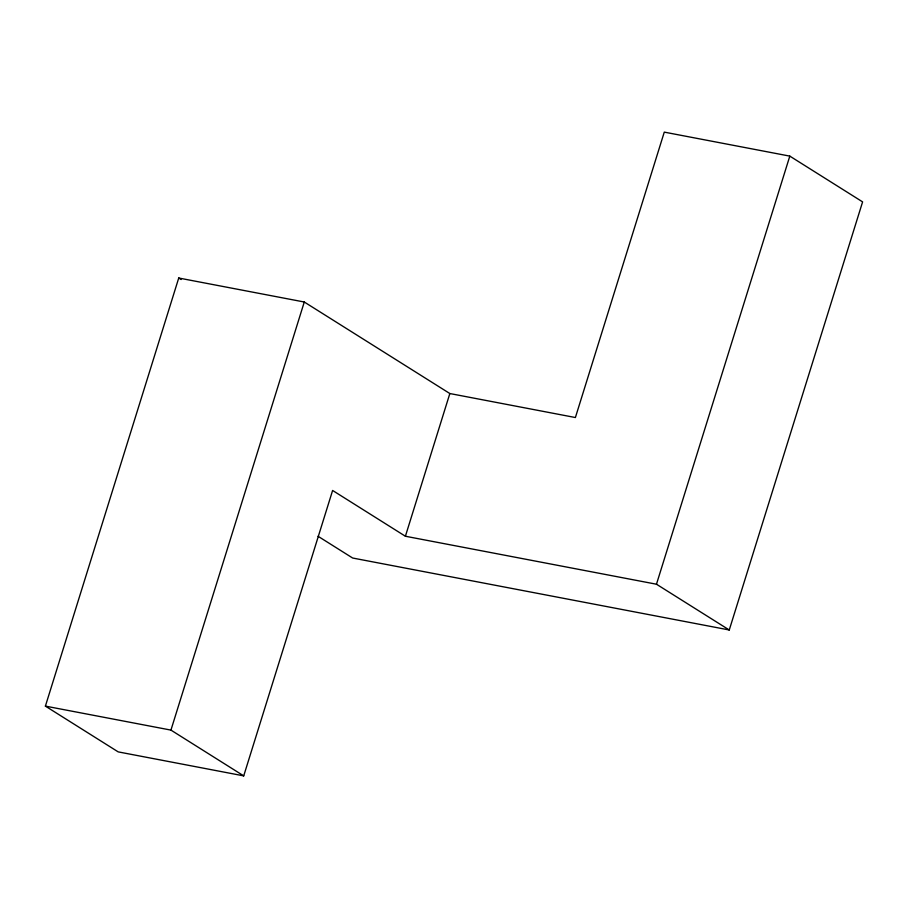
<?xml version="1.0" encoding="UTF-8"?>
<svg xmlns="http://www.w3.org/2000/svg" width="908" height="908" viewBox="0 0 908 908"><rect width="100%" height="100%" fill="white"/><g stroke="black" fill="none" stroke-linecap="round" stroke-linejoin="round"><path stroke-width="1.36" d="M729.26 629.982L656.473 584.219L405.399 536.242L332.612 490.468L243.719 775.875L118.188 751.881L45.4 706.118L178.74 278.018L304.282 302.012L449.846 393.539L575.388 417.532L664.281 132.125L789.812 156.119L862.6 201.882L729.26 629.982L352.644 558.023L318.038 536.265M243.719 775.875L170.942 730.1L304.282 302.012M405.399 536.242L449.846 393.539M656.473 584.219L789.812 156.119M45.4 706.118L170.942 730.1M178.74 278.018L181.135 279.528"/></g></svg>
